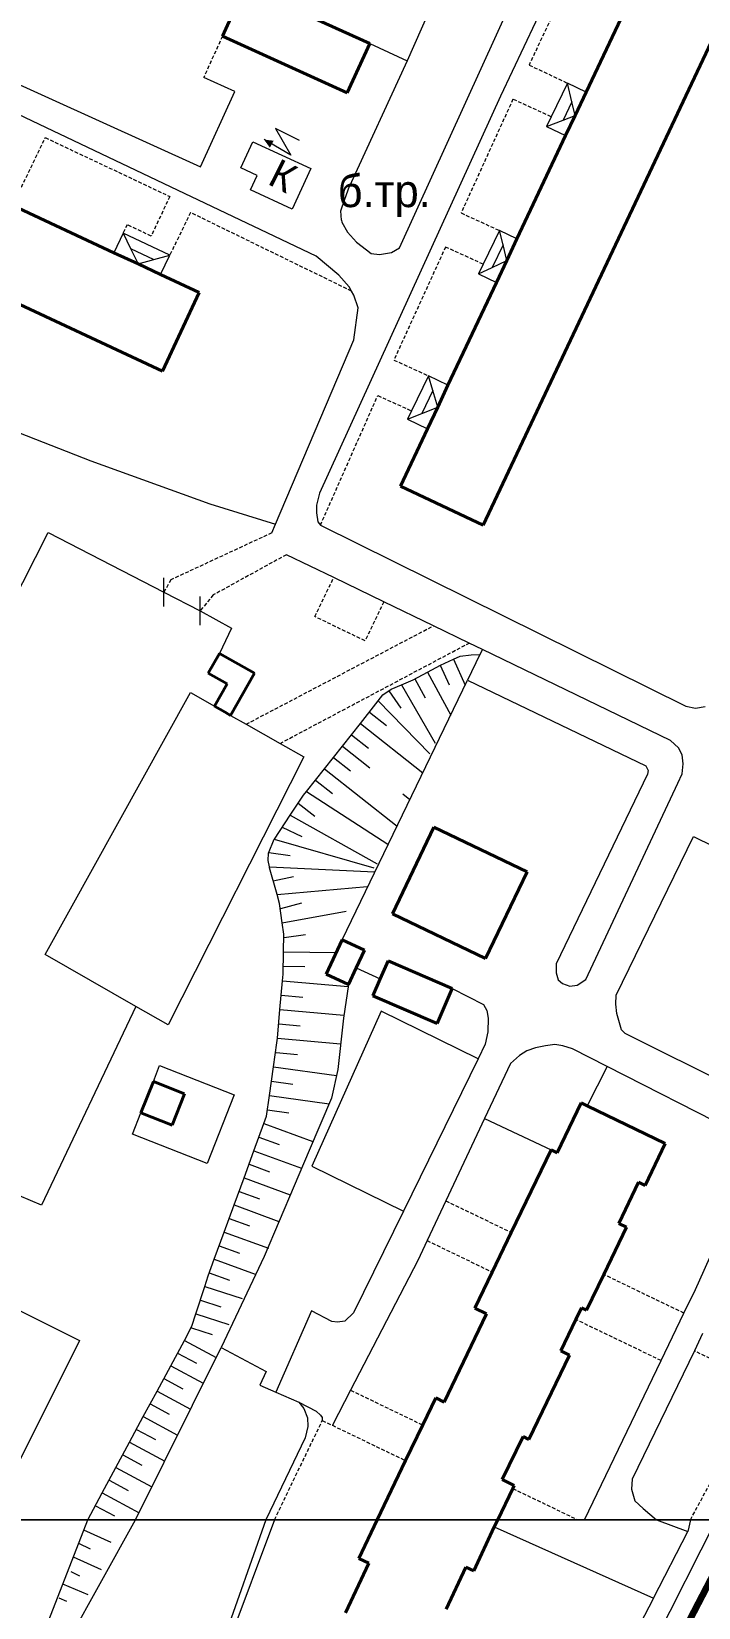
# Model space of a CAD drawing. Extents: x 1000 to 4000, y -5000 to -1000.
# Drawn here: x 2451.8 to 2544.2, y -3012.1 to -2793.9 of the extents above; entities that cross this region are included whole.
import ezdxf
from ezdxf.enums import TextEntityAlignment as Align

# ---------------------------------------------------------------- set-up
doc = ezdxf.new("R2010")
doc.units = 0
doc.header["$MEASUREMENT"] = 0
doc.linetypes.add('DASHED', pattern=[0.75, 0.5, -0.25])
for name, color, linetype in [('1', 7, 'CONTINUOUS'), ('11', 7, 'CONTINUOUS'), ('16', 7, 'CONTINUOUS'), ('17', 7, 'CONTINUOUS'), ('24', 7, 'CONTINUOUS'), ('37', 7, 'CONTINUOUS'), ('40', 7, 'CONTINUOUS'), ('6', 7, 'CONTINUOUS'), ('7', 7, 'CONTINUOUS'), ('границы команд_1', 10, 'CONTINUOUS')]:
    doc.layers.add(name, color=color, linetype=linetype)
doc.styles.get("Standard").update_dxf_attribs({"font": 'txt', "height": 0.2})

msp = doc.modelspace()

# ---------------------------------------------------------------- linework, layer by layer
at = {"layer": '1', "color": 253, "linetype": 'Continuous', "lineweight": 0}
for p, q in [((3000, -3000), (2000, -3000)), ((2000, -3000), (3000, -3000))]:
    msp.add_line(p, q, dxfattribs=at)
at = {"layer": '11', "color": 253, "linetype": 'Continuous', "lineweight": 0}
for p, q in [((2414.98, -2940.35), (2454.1, -2863.26)), ((2454.1, -2863.26), (2470.14, -2871.54)), ((2470.14, -2873.54), (2470.14, -2869.54)), ((2475.15, -2876.12), (2475.15, -2872.12)), ((2475.15, -2874.12), (2479.49, -2876.51)), ((2479.49, -2876.51), (2477.84, -2880.01)), ((2513.9, -2880.18), (2512.19, -2883.74)), ((2514.25, -2879.47), (2513.9, -2880.18)), ((2494.82, -2919.67), (2512.19, -2883.74)), ((2453.7, -2921.7), (2473.81, -2885.44)), ((2473.81, -2885.44), (2477.14, -2887.33)), ((2477.14, -2887.33), (2479.37, -2888.6)), ((2479.37, -2888.6), (2481.53, -2889.82)), ((2481.53, -2889.82), (2486.22, -2892.48)), ((2486.22, -2892.48), (2489.51, -2894.34)), ((2489.51, -2894.34), (2470.7, -2931.47)), ((2466.26, -2928.92), (2453.7, -2921.7)), ((2466.26, -2928.92), (2453.18, -2956.42)), ((2470.7, -2931.47), (2466.26, -2928.92)), ((2468.67, -2939.29), (2469.53, -2937.09)), ((2469.53, -2937.09), (2479.85, -2941.13)), ((2453.18, -2956.42), (2414.98, -2940.35)), ((2479.85, -2941.13), (2476.12, -2950.65)), ((2465.8, -2946.61), (2466.96, -2943.65)), ((2476.12, -2950.65), (2465.8, -2946.61)), ((2440.02, -2965.96), (2458.46, -2975.17)), ((2458.46, -2975.17), (2448.06, -2995.99)), ((2466.21, -3000), (2478.07, -2976.13)), ((2478.07, -2976.13), (2484.29, -2979.46)), ((2484.29, -2979.46), (2483.42, -2981.34)), ((2483.42, -2981.34), (2485.64, -2982.32)), ((2485.64, -2982.32), (2488.84, -2983.73)), ((2488.84, -2983.73), (2489.5, -2984.6)), ((2489.5, -2984.6), (2490, -2985.9)), ((2490.07, -2987.06), (2489.71, -2988.65)), ((2490, -2985.9), (2490.07, -2987.06)), ((2489.71, -2988.65), (2484.26, -3000)), ((2456.86, -3016.8), (2466.21, -3000)), ((2484.26, -3000), (2475.81, -3023.92))]:
    msp.add_line(p, q, dxfattribs=at)
at = {"layer": '16', "color": 253, "linetype": 'Continuous', "lineweight": 0}
for p, q in [((2487.71, -2811), (2484, -2808.86)), ((2488.93, -2808.98), (2485.6, -2807.31)), ((2485.6, -2807.31), (2487.71, -2811)), ((2480.79, -2812.76), (2482.44, -2809.17)), ((2482.44, -2809.17), (2490.47, -2812.86)), ((2483.07, -2813.81), (2480.79, -2812.76)), ((2490.47, -2812.86), (2487.89, -2818.48)), ((2482.14, -2815.83), (2483.07, -2813.81)), ((2487.89, -2818.48), (2482.14, -2815.83))]:
    msp.add_line(p, q, dxfattribs=at)
msp.add_solid([(2484, -2808.86), (2485.33, -2809.01), (2484.81, -2809.97)], dxfattribs=at)
at = {"layer": '24', "color": 253, "linetype": 'Continuous', "lineweight": 0}
for p, q in [((2557.76, -2715.74), (2516.77, -2802.86)), ((2502.74, -2823.85), (2523.34, -2778.65)), ((2491.21, -2825), (2429.47, -2795.6)), ((2498.64, -2795.55), (2503.83, -2797.94)), ((2441.72, -2797.45), (2475.22, -2812.64)), ((2503.83, -2797.94), (2495.84, -2815.31)), ((2479.95, -2802.21), (2475.64, -2800.26)), ((2475.22, -2812.64), (2479.95, -2802.21)), ((2516.77, -2802.86), (2491.69, -2857.81)), ((2495.2, -2817.12), (2495.84, -2815.31)), ((2494.63, -2818.73), (2495.2, -2817.12)), ((2494.72, -2820.02), (2494.63, -2818.73)), ((2494.72, -2820.02), (2494.78, -2820.3)), ((2494.78, -2820.3), (2495.57, -2821.68)), ((2495.57, -2821.68), (2496.8, -2823.05)), ((2496.8, -2823.05), (2498.18, -2824.14)), ((2498.18, -2824.14), (2498.83, -2824.65)), ((2501.65, -2824.5), (2502.74, -2823.85)), ((2494.34, -2827.65), (2491.21, -2825)), ((2498.83, -2824.65), (2499.99, -2824.79)), ((2499.99, -2824.79), (2501.65, -2824.5)), ((2495.79, -2829.24), (2494.34, -2827.65)), ((2496.12, -2829.84), (2495.79, -2829.24)), ((2496.44, -2830.4), (2496.12, -2829.84)), ((2497.02, -2832.14), (2496.44, -2830.4)), ((2496.44, -2836.57), (2497.02, -2832.14)), ((2485.6, -2862.11), (2496.44, -2836.57)), ((2491.69, -2857.81), (2491.26, -2859.47)), ((2491.26, -2859.47), (2491.26, -2860.56)), ((2491.26, -2860.56), (2491.47, -2861.79)), ((2485.08, -2863.32), (2485.6, -2862.11)), ((2491.47, -2861.79), (2491.81, -2862.26)), ((2491.81, -2862.26), (2542.44, -2887.31)), ((2493.65, -2869.51), (2487.09, -2866.35)), ((2500.6, -2872.87), (2493.65, -2869.51)), ((2470.14, -2871.54), (2475.15, -2874.12)), ((2507.47, -2876.19), (2500.6, -2872.87)), ((2512.41, -2878.58), (2507.47, -2876.19)), ((2514.25, -2879.47), (2512.41, -2878.58)), ((2540.3, -2892.06), (2514.25, -2879.47)), ((2512.19, -2883.74), (2536.9, -2895.59)), ((2542.44, -2887.31), (2543.74, -2887.6)), ((2543.74, -2887.6), (2545.12, -2887.38)), ((2541.39, -2893.07), (2540.3, -2892.06)), ((2541.89, -2894.08), (2541.39, -2893.07)), ((2542.04, -2895.31), (2541.89, -2894.08)), ((2536.9, -2895.59), (2537.19, -2896.24)), ((2537.19, -2896.24), (2537.12, -2896.72)), ((2541.89, -2896.69), (2542.04, -2895.31)), ((2537.12, -2896.72), (2524.46, -2923)), ((2528.59, -2925.17), (2541.31, -2897.99)), ((2541.31, -2897.99), (2541.89, -2896.69)), ((2532.77, -2927.34), (2543.49, -2905.39)), ((2543.49, -2905.39), (2553.86, -2910.46)), ((2496.78, -2923.54), (2500.08, -2925.09)), ((2524.46, -2923), (2524.46, -2924.23)), ((2524.46, -2924.23), (2524.75, -2925.24)), ((2510.07, -2926.41), (2514.41, -2928.65)), ((2524.75, -2925.24), (2525.33, -2925.75)), ((2525.33, -2925.75), (2526.34, -2926.11)), ((2526.34, -2926.11), (2527.36, -2925.97)), ((2527.36, -2925.97), (2528.59, -2925.17)), ((2514.41, -2928.65), (2514.84, -2929.45)), ((2532.72, -2928.59), (2532.77, -2927.34)), ((2532.87, -2929.89), (2532.72, -2928.59)), ((2514.84, -2929.45), (2515.06, -2930.53)), ((2515.06, -2930.53), (2514.99, -2932.41)), ((2533.23, -2931.19), (2532.87, -2929.89)), ((2533.52, -2932.14), (2533.23, -2931.19)), ((2514.99, -2932.41), (2514.63, -2934.15)), ((2534.03, -2932.64), (2533.52, -2932.14)), ((2551.55, -2941.41), (2534.03, -2932.64)), ((2514.63, -2934.15), (2513.66, -2936.14)), ((2520.38, -2935.06), (2519.36, -2935.71)), ((2521.61, -2934.63), (2520.38, -2935.06)), ((2522.98, -2934.34), (2521.61, -2934.63)), ((2524.28, -2934.19), (2522.98, -2934.34)), ((2525.37, -2934.34), (2524.28, -2934.19)), ((2526.74, -2934.77), (2525.37, -2934.34)), ((2531.54, -2937.22), (2526.74, -2934.77)), ((2513.66, -2936.14), (2503.31, -2957.25)), ((2518.13, -2936.8), (2514.54, -2944.42)), ((2519.36, -2935.71), (2518.13, -2936.8)), ((2550.25, -2946.78), (2531.54, -2937.22)), ((2514.54, -2944.42), (2509.17, -2955.83)), ((2543.75, -2968.1), (2551.48, -2950.83)), ((2503.31, -2957.25), (2496.41, -2971.32)), ((2509.17, -2955.83), (2506.58, -2961.34)), ((2506.58, -2961.34), (2505.28, -2964.11)), ((2505.28, -2964.11), (2495.99, -2982.06)), ((2542.16, -2971.39), (2543.75, -2968.1)), ((2490.59, -2971.08), (2485.64, -2982.32)), ((2493.37, -2972.55), (2490.59, -2971.08)), ((2494.16, -2972.63), (2493.37, -2972.55)), ((2495.18, -2972.48), (2494.16, -2972.63)), ((2496.41, -2971.32), (2495.18, -2972.48)), ((2539, -2977.96), (2542.16, -2971.39)), ((2544.75, -2974.22), (2543.6, -2976.6)), ((2543.6, -2976.6), (2534.99, -2994.39)), ((2528.38, -3000), (2539, -2977.96)), ((2495.99, -2982.06), (2493.47, -2986.92)), ((2488.84, -2983.73), (2491.22, -2984.94)), ((2491.22, -2984.94), (2491.83, -2985.49)), ((2491.83, -2985.49), (2492.05, -2985.85)), ((2492.05, -2985.85), (2492.07, -2986.25)), ((2534.99, -2994.39), (2534.91, -2995.77)), ((2534.91, -2995.77), (2535.35, -2997.36)), ((2535.35, -2997.36), (2536.51, -2998.45)), ((2536.51, -2998.45), (2538.37, -3000)), ((2485.45, -3000), (2478.39, -3018.86)), ((2515.89, -3000.99), (2537.94, -3010.85)), ((2546.61, -3000), (2534.45, -3024.09)), ((2538.37, -3000), (2542.71, -3001.63)), ((2543.05, -3000), (2542.71, -3001.63)), ((2537.94, -3010.85), (2542.71, -3001.63)), ((2537.94, -3010.85), (2531.82, -3022.65))]:
    msp.add_line(p, q, dxfattribs=at)
at = {"layer": '24', "color": 253, "linetype": 'DASHED', "lineweight": 0}
for p, q in [((2528.22, -2782.56), (2520.71, -2798.53)), ((2478.24, -2794.54), (2475.64, -2800.26)), ((2520.71, -2798.53), (2526.02, -2801.03)), ((2518.48, -2803.27), (2511.29, -2819.02)), ((2523.77, -2805.69), (2518.48, -2803.27)), ((2450.4, -2815.45), (2453.69, -2808.58)), ((2453.69, -2808.58), (2470.95, -2816.73)), ((2470.95, -2816.73), (2468.37, -2822.21)), ((2473.82, -2818.96), (2470.94, -2824.87)), ((2496.12, -2829.84), (2473.82, -2818.96)), ((2511.29, -2819.02), (2516.61, -2821.45)), ((2465.04, -2820.64), (2464.48, -2821.82)), ((2468.37, -2822.21), (2465.04, -2820.64)), ((2509.14, -2823.73), (2501.99, -2839.39)), ((2514.36, -2826.11), (2509.14, -2823.73)), ((2501.99, -2839.39), (2506.78, -2841.57)), ((2491.81, -2862.26), (2499.75, -2844.3)), ((2499.75, -2844.3), (2504.43, -2846.43)), ((2485.08, -2863.32), (2471.1, -2869.82)), ((2487.09, -2866.35), (2476.97, -2871.92)), ((2471.1, -2869.82), (2470.14, -2871.54)), ((2491.04, -2874.91), (2493.65, -2869.51)), ((2476.97, -2871.92), (2475.15, -2874.12)), ((2500.6, -2872.87), (2497.99, -2878.27)), ((2481.53, -2889.82), (2507.47, -2876.19)), ((2497.99, -2878.27), (2491.04, -2874.91)), ((2486.22, -2892.48), (2512.41, -2878.58)), ((2509.17, -2955.83), (2518.25, -2960.21)), ((2506.58, -2961.34), (2515.61, -2965.69)), ((2542.16, -2971.39), (2531.05, -2966.03)), ((2539, -2977.96), (2527.2, -2972.27)), ((2553.21, -2981.23), (2543.6, -2976.6)), ((2543.05, -3000), (2553.21, -2981.23)), ((2495.99, -2982.06), (2505.98, -2986.87)), ((2485.45, -3000), (2492.07, -2986.25)), ((2492.07, -2986.25), (2493.47, -2986.92)), ((2493.47, -2986.92), (2503.6, -2991.8)), ((2518.45, -2995.67), (2527.43, -3000))]:
    msp.add_line(p, q, dxfattribs=at)
at = {"layer": '37', "color": 253, "linetype": 'Continuous', "lineweight": 0}
for p, q in [((2508.43, -2881.63), (2510.24, -2880.83)), ((2510.24, -2880.83), (2511.18, -2880.4)), ((2510.24, -2880.83), (2511.85, -2884.43)), ((2511.18, -2880.4), (2512.7, -2880.19)), ((2512.7, -2880.19), (2513.9, -2880.18)), ((2504.67, -2883.66), (2506.65, -2882.59)), ((2506.65, -2882.59), (2508.43, -2881.63)), ((2506.65, -2882.59), (2509.86, -2888.55)), ((2508.41, -2881.64), (2509.64, -2884.38)), ((2500.47, -2885.76), (2501.63, -2884.97)), ((2501.27, -2885.21), (2502.94, -2887.61)), ((2501.63, -2884.97), (2503.06, -2884.35)), ((2503.06, -2884.35), (2504.67, -2883.66)), ((2503.06, -2884.35), (2507.72, -2892.43)), ((2504.89, -2883.54), (2506.32, -2886.18)), ((2497.35, -2889.71), (2499.83, -2886.57)), ((2499.83, -2886.57), (2500.47, -2885.76)), ((2499.83, -2886.57), (2506.98, -2893.9)), ((2494.87, -2892.85), (2497.35, -2889.71)), ((2497.35, -2889.71), (2505.99, -2896.55)), ((2498.59, -2888.14), (2500.94, -2890)), ((2496.11, -2891.28), (2498.46, -2893.14)), ((2492.39, -2895.99), (2494.87, -2892.85)), ((2494.87, -2892.85), (2498.65, -2895.84)), ((2489.9, -2899.12), (2492.39, -2895.99)), ((2492.39, -2895.99), (2502.43, -2903.93)), ((2493.63, -2894.42), (2495.98, -2896.28)), ((2491.14, -2897.55), (2493.5, -2899.41)), ((2487.64, -2902.42), (2489.48, -2899.66)), ((2489.48, -2899.66), (2489.9, -2899.12)), ((2489.9, -2899.12), (2501.13, -2906.43)), ((2503.21, -2899.45), (2504.21, -2900.24)), ((2485.43, -2905.72), (2487.64, -2902.42)), ((2487.64, -2902.42), (2499.67, -2909.17)), ((2488.74, -2900.76), (2491.02, -2902.55)), ((2486.53, -2904.08), (2489.23, -2905.38)), ((2484.64, -2907.67), (2485.42, -2905.74)), ((2485.42, -2905.74), (2485.43, -2905.72)), ((2485.42, -2905.74), (2499.21, -2909.72)), ((2484.56, -2908.68), (2484.64, -2907.67)), ((2484.75, -2909.57), (2484.56, -2908.68)), ((2484.66, -2907.6), (2487.64, -2908.02)), ((2484.75, -2909.57), (2499.3, -2910.27)), ((2484.78, -2909.7), (2484.75, -2909.57)), ((2485.82, -2913.42), (2484.78, -2909.7)), ((2485.28, -2911.5), (2488.1, -2910.9)), ((2485.82, -2913.42), (2498.3, -2912.28)), ((2486.15, -2914.63), (2485.82, -2913.42)), ((2486.52, -2917.35), (2486.15, -2914.63)), ((2486.35, -2915.35), (2489.24, -2914.55)), ((2486.52, -2917.35), (2495.39, -2915.7)), ((2486.73, -2918.91), (2486.52, -2917.35)), ((2486.7, -2921.34), (2486.73, -2918.91)), ((2486.79, -2919.34), (2489.76, -2918.93)), ((2486.66, -2924.46), (2486.7, -2921.34)), ((2486.7, -2921.34), (2494, -2921.43)), ((2486.58, -2925.34), (2486.66, -2924.46)), ((2486.67, -2923.34), (2489.67, -2923.38)), ((2486.21, -2929.32), (2486.58, -2925.34)), ((2486.58, -2925.34), (2495.65, -2926.16)), ((2495.69, -2925.87), (2495.01, -2930.53)), ((2486.39, -2927.33), (2489.38, -2927.6)), ((2485.85, -2933.3), (2486.21, -2929.32)), ((2486.21, -2929.32), (2495.06, -2930.13)), ((2495.01, -2930.53), (2494.22, -2937.63)), ((2485.79, -2933.94), (2485.85, -2933.3)), ((2485.85, -2933.3), (2494.61, -2934.1)), ((2486.03, -2931.31), (2489.02, -2931.58)), ((2485.32, -2937.27), (2485.79, -2933.94)), ((2485.67, -2935.29), (2488.65, -2935.57)), ((2484.76, -2941.23), (2485.32, -2937.27)), ((2485.32, -2937.27), (2494.03, -2938.49)), ((2494.22, -2937.63), (2493.35, -2941.61)), ((2485.04, -2939.25), (2488.01, -2939.66)), ((2484.36, -2944.11), (2484.76, -2941.23)), ((2484.76, -2941.23), (2493.01, -2942.39)), ((2493.35, -2941.61), (2490.24, -2948.85)), ((2483.98, -2945.13), (2484.36, -2944.11)), ((2484.48, -2943.21), (2487.45, -2943.63)), ((2482.61, -2948.89), (2483.98, -2945.13)), ((2483.98, -2945.13), (2490.76, -2947.61)), ((2483.3, -2947.01), (2486.11, -2948.04)), ((2481.23, -2952.64), (2482.61, -2948.89)), ((2481.92, -2950.77), (2484.74, -2951.8)), ((2482.61, -2948.89), (2489.2, -2951.3)), ((2490.24, -2948.85), (2484.02, -2963.52)), ((2479.86, -2956.4), (2481.23, -2952.64)), ((2481.23, -2952.64), (2487.64, -2954.99)), ((2480.55, -2954.52), (2483.36, -2955.55)), ((2478.49, -2960.16), (2479.86, -2956.4)), ((2479.86, -2956.4), (2486.07, -2958.68)), ((2479.17, -2958.28), (2481.99, -2959.31)), ((2477.11, -2963.91), (2478.49, -2960.16)), ((2478.49, -2960.16), (2484.6, -2962.4)), ((2476.26, -2966.23), (2477.11, -2963.91)), ((2477.11, -2963.91), (2482.75, -2965.98)), ((2477.8, -2962.04), (2480.61, -2963.07)), ((2484.02, -2963.52), (2478.07, -2976.13)), ((2476.42, -2965.79), (2479.24, -2966.82)), ((2474.56, -2971.5), (2475.79, -2967.69)), ((2475.79, -2967.69), (2476.26, -2966.23)), ((2475.79, -2967.69), (2480.99, -2969.37)), ((2475.18, -2969.59), (2478.03, -2970.51)), ((2474.02, -2973.18), (2474.56, -2971.5)), ((2474.56, -2971.5), (2479.12, -2972.97)), ((2472.97, -2975.15), (2474.02, -2973.18)), ((2473.95, -2973.4), (2476.8, -2974.32)), ((2471.07, -2978.67), (2472.97, -2975.15)), ((2472.02, -2976.91), (2474.66, -2978.33)), ((2472.97, -2975.15), (2477.38, -2977.52)), ((2469.18, -2982.19), (2471.07, -2978.67)), ((2471.07, -2978.67), (2475.59, -2981.1)), ((2470.12, -2980.43), (2472.77, -2981.85)), ((2467.28, -2985.72), (2469.18, -2982.19)), ((2469.18, -2982.19), (2473.82, -2984.69)), ((2465.39, -2989.24), (2467.28, -2985.72)), ((2467.28, -2985.72), (2472.03, -2988.27)), ((2468.23, -2983.95), (2470.87, -2985.37)), ((2466.34, -2987.48), (2468.98, -2988.9)), ((2463.49, -2992.76), (2465.39, -2989.24)), ((2465.39, -2989.24), (2470.26, -2991.86)), ((2464.44, -2991), (2467.08, -2992.42)), ((2461.6, -2996.28), (2463.49, -2992.76)), ((2463.49, -2992.76), (2468.47, -2995.44)), ((2459.6, -3000), (2461.6, -2996.28)), ((2461.6, -2996.28), (2466.69, -2999.02)), ((2462.55, -2994.52), (2465.19, -2995.94)), ((2460.65, -2998.05), (2463.29, -2999.47)), ((2453.89, -3014.74), (2459.6, -3000)), ((2462.81, -3003.14), (2459.05, -3001.42)), ((2461.49, -3006.93), (2457.6, -3005.16)), ((2459.98, -3004.06), (2458.33, -3003.29)), ((2458.51, -3007.82), (2457.28, -3007.21)), ((2459.63, -3010.41), (2456.15, -3008.9)), ((2456.71, -3011.32), (2455.64, -3010.86))]:
    msp.add_line(p, q, dxfattribs=at)
at = {"layer": '40', "color": 253, "linetype": 'Continuous', "lineweight": 0}
for p, q in [((2511.61, -2780.33), (2503.83, -2797.94)), ((2448.94, -2849.01), (2460.01, -2853.35)), ((2460.01, -2853.35), (2476.51, -2859.29)), ((2476.51, -2859.29), (2485.6, -2862.11)), ((2500.23, -2929.56), (2490.6, -2951.02)), ((2513.66, -2936.14), (2500.23, -2929.56)), ((2531.54, -2937.22), (2528.76, -2942.66)), ((2514.54, -2944.42), (2523.76, -2948.76)), ((2490.6, -2951.02), (2503.31, -2957.25))]:
    msp.add_line(p, q, dxfattribs=at)
at = {"layer": '6', "color": 253, "linetype": 'Continuous', "lineweight": 40}
for p, q in [((2514.37, -2862.26), (2581.49, -2719.86)), ((2481.35, -2787.7), (2498.64, -2795.55)), ((2535.51, -2787.63), (2528.61, -2802.28)), ((2478.24, -2794.54), (2479.9, -2790.89)), ((2495.53, -2802.4), (2478.24, -2794.54)), ((2498.64, -2795.55), (2495.53, -2802.4)), ((2528.61, -2802.28), (2527.08, -2805.52)), ((2527.08, -2805.52), (2525.76, -2808.31)), ((2525.76, -2808.31), (2519.02, -2822.61)), ((2469.95, -2840.91), (2408.53, -2812.28)), ((2449.2, -2817.99), (2463.2, -2824.52)), ((2519.02, -2822.61), (2517.62, -2825.59)), ((2463.2, -2824.52), (2466.55, -2826.08)), ((2466.55, -2826.08), (2469.68, -2827.54)), ((2517.62, -2825.59), (2516.18, -2828.64)), ((2469.68, -2827.54), (2475.03, -2830.03)), ((2516.18, -2828.64), (2509.47, -2842.87)), ((2475.03, -2830.03), (2469.95, -2840.91)), ((2509.47, -2842.87), (2508.05, -2845.89)), ((2508.05, -2845.89), (2506.63, -2848.9)), ((2506.63, -2848.9), (2502.89, -2856.85)), ((2502.89, -2856.85), (2514.37, -2862.26)), ((2476.28, -2882.77), (2477.84, -2880.01)), ((2477.84, -2880.01), (2482.68, -2882.76)), ((2478.89, -2884.25), (2476.28, -2882.77)), ((2482.68, -2882.76), (2479.37, -2888.6)), ((2477.14, -2887.33), (2478.89, -2884.25)), ((2478.63, -2888.17), (2477.14, -2887.33)), ((2479.37, -2888.6), (2478.63, -2888.17)), ((2501.77, -2916.1), (2507.53, -2904.09)), ((2507.53, -2904.09), (2520.45, -2910.28)), ((2520.45, -2910.28), (2514.69, -2922.29)), ((2514.69, -2922.29), (2501.77, -2916.1)), ((2492.6, -2924.42), (2494.82, -2919.67)), ((2494.82, -2919.67), (2497.91, -2921.12)), ((2497.91, -2921.12), (2496.78, -2923.54)), ((2495.69, -2925.87), (2492.6, -2924.42)), ((2496.78, -2923.54), (2495.69, -2925.87)), ((2500.08, -2925.09), (2501.17, -2922.57)), ((2501.17, -2922.57), (2510.07, -2926.41)), ((2499.07, -2927.45), (2500.08, -2925.09)), ((2510.07, -2926.41), (2507.96, -2931.29)), ((2507.96, -2931.29), (2499.07, -2927.45)), ((2468.67, -2939.29), (2466.96, -2943.65)), ((2473, -2940.99), (2468.67, -2939.29)), ((2471.29, -2945.35), (2473, -2940.99)), ((2466.96, -2943.65), (2471.29, -2945.35)), ((2466.96, -2943.65), (2466.96, -2943.65)), ((2524.6, -2949.17), (2527.93, -2942.26)), ((2527.93, -2942.26), (2528.76, -2942.66)), ((2528.76, -2942.66), (2539.58, -2947.87)), ((2539.58, -2947.87), (2536.77, -2953.7)), ((2518.25, -2960.21), (2523.76, -2948.76)), ((2523.76, -2948.76), (2524.6, -2949.17)), ((2535.86, -2953.26), (2533.12, -2958.96)), ((2536.77, -2953.7), (2535.86, -2953.26)), ((2534.2, -2959.49), (2531.05, -2966.03)), ((2533.12, -2958.96), (2534.2, -2959.49)), ((2515.61, -2965.69), (2518.25, -2960.21)), ((2513.2, -2970.69), (2515.61, -2965.69)), ((2531.05, -2966.03), (2528.66, -2970.99)), ((2508.95, -2983.69), (2514.83, -2971.48)), ((2514.83, -2971.48), (2513.2, -2970.69)), ((2527.2, -2972.27), (2525.11, -2976.59)), ((2527.97, -2970.66), (2527.2, -2972.27)), ((2528.66, -2970.99), (2527.97, -2970.66)), ((2525.11, -2976.59), (2526.32, -2977.18)), ((2526.32, -2977.18), (2520.68, -2988.86)), ((2505.98, -2986.87), (2507.78, -2983.13)), ((2507.78, -2983.13), (2508.95, -2983.69)), ((2503.6, -2991.8), (2505.98, -2986.87)), ((2519.87, -2988.47), (2517, -2994.43)), ((2520.68, -2988.86), (2519.87, -2988.47)), ((2499.66, -3000), (2503.6, -2991.8)), ((2517, -2994.43), (2518.66, -2995.23)), ((2518.45, -2995.67), (2516.36, -3000)), ((2518.66, -2995.23), (2518.45, -2995.67)), ((2499.66, -3000), (2497.14, -3005.36)), ((2513.04, -3007.08), (2515.89, -3000.99)), ((2515.89, -3000.99), (2516.36, -3000)), ((2497.14, -3005.36), (2498.5, -3006)), ((2495.27, -3012.88), (2498.5, -3006)), ((2509.23, -3012.36), (2511.95, -3006.57)), ((2513.04, -3007.08), (2511.95, -3006.57))]:
    msp.add_line(p, q, dxfattribs=at)
at = {"layer": '7', "color": 253, "linetype": 'Continuous', "lineweight": 0}
for p, q in [((2526.02, -2801.03), (2523.77, -2805.69)), ((2528.61, -2802.28), (2526.02, -2801.03)), ((2526.64, -2803.64), (2526.02, -2801.03)), ((2526.64, -2803.64), (2525.43, -2806.15)), ((2527.08, -2805.52), (2526.64, -2803.64)), ((2523.77, -2805.69), (2523.12, -2807.04)), ((2523.12, -2807.04), (2525.43, -2806.15)), ((2525.43, -2806.15), (2527.08, -2805.52)), ((2527.08, -2805.52), (2527.08, -2805.52)), ((2523.12, -2807.04), (2525.76, -2808.31)), ((2464.48, -2821.82), (2463.2, -2824.52)), ((2470.94, -2824.87), (2464.48, -2821.82)), ((2464.48, -2821.82), (2465.52, -2823.95)), ((2516.61, -2821.45), (2514.36, -2826.11)), ((2519.02, -2822.61), (2516.61, -2821.45)), ((2517.1, -2823.44), (2516.61, -2821.45)), ((2465.52, -2823.95), (2468.74, -2825.47)), ((2465.52, -2823.95), (2466.55, -2826.08)), ((2517.1, -2823.44), (2515.6, -2826.55)), ((2517.62, -2825.59), (2517.1, -2823.44)), ((2466.55, -2826.08), (2468.74, -2825.47)), ((2466.55, -2826.08), (2466.55, -2826.08)), ((2468.74, -2825.47), (2470.94, -2824.87)), ((2469.68, -2827.54), (2470.94, -2824.87)), ((2514.36, -2826.11), (2513.72, -2827.45)), ((2515.6, -2826.55), (2517.62, -2825.59)), ((2517.62, -2825.59), (2517.62, -2825.59)), ((2513.72, -2827.45), (2515.6, -2826.55)), ((2513.72, -2827.45), (2516.18, -2828.64)), ((2506.78, -2841.57), (2504.43, -2846.43)), ((2509.47, -2842.87), (2506.78, -2841.57)), ((2507.38, -2843.62), (2506.78, -2841.57)), ((2507.38, -2843.62), (2505.86, -2846.78)), ((2508.05, -2845.89), (2507.38, -2843.62)), ((2505.86, -2846.78), (2508.05, -2845.89)), ((2508.05, -2845.89), (2508.05, -2845.89)), ((2504.43, -2846.43), (2503.88, -2847.58)), ((2503.88, -2847.58), (2505.86, -2846.78)), ((2503.88, -2847.58), (2506.63, -2848.9))]:
    msp.add_line(p, q, dxfattribs=at)
at = {"layer": 'границы команд_1', "color": 6, "lineweight": 100}
msp.add_lwpolyline([(1963.4, -2288.16), (2704.48, -2703.65), (2532.48, -3033.92), (2506.23, -3048.96), (2486.41, -3056.28), (1781.42, -2720.03), (1883.34, -2455.8)], close=True, dxfattribs=at)

# ---------------------------------------------------------------- texts
at = {"layer": '17', "color": 253, "linetype": 'Continuous', "lineweight": 0}
msp.add_text('К', height=4, rotation=333.276, dxfattribs=at).set_placement((2486.62, -2813.86), align=Align.MIDDLE)
msp.add_text('б.тр.', height=4.5, dxfattribs=at).set_placement((2500.65, -2816.49), align=Align.MIDDLE)

doc.saveas('drawing.dxf')
